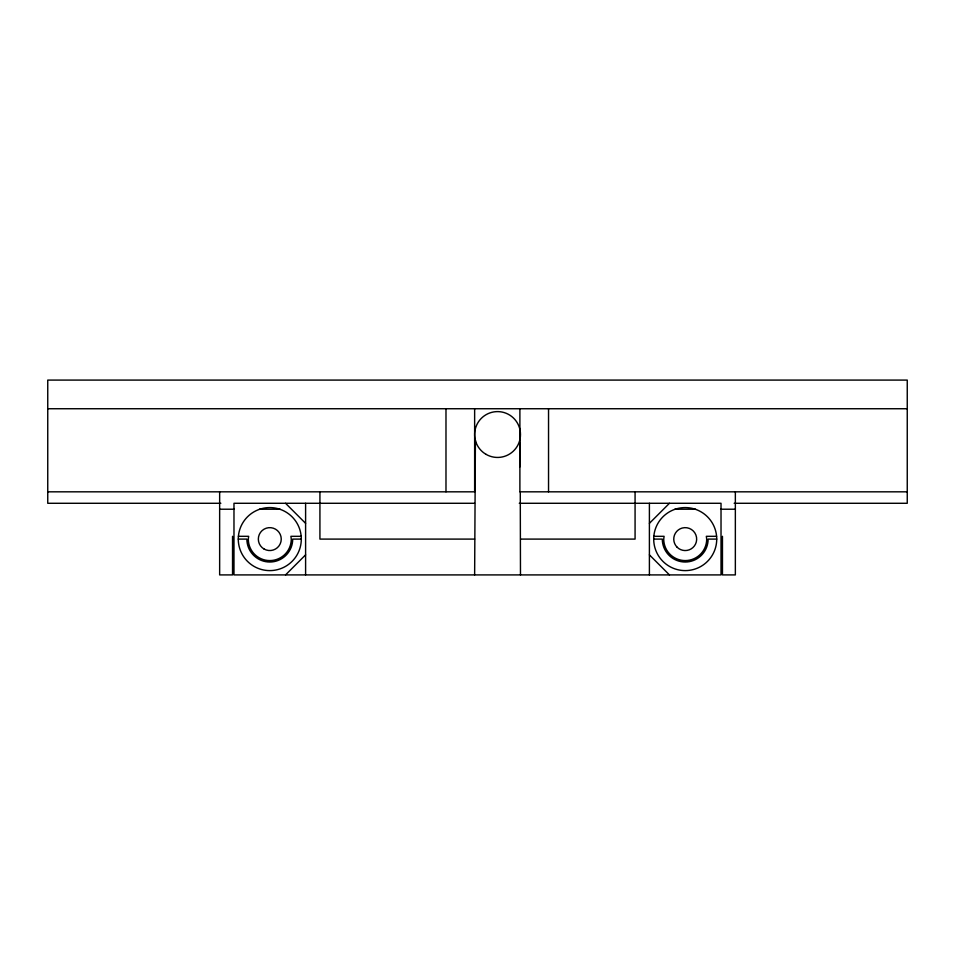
<?xml version="1.0" encoding="UTF-8"?>
<svg xmlns="http://www.w3.org/2000/svg" width="955" height="955" viewBox="0 0 955 955"><rect width="100%" height="100%" fill="white"/><g stroke="black" fill="none" stroke-linecap="round" stroke-linejoin="round"><path stroke-width="1.43" d="M475.411 440.458L474.635 574.91M285.545 574.91L305.6 554.855M649.4 523.34L669.455 503.285M47.75 408.74L907.25 408.74M47.75 491.825L474.635 491.825L474.635 408.74M907.25 491.825L519.89 491.825L519.89 408.74M220.844 503.285L47.75 503.285L47.75 380.09L907.25 380.09L907.25 503.285L734.156 503.285M474.516 503.285L233.975 503.285L233.975 574.91L721.025 574.91L721.025 503.285L519.281 503.285M219.65 509.218L234.393 509.218M259.462 509.218L280.113 509.218M674.887 509.218L695.538 509.218M720.607 509.218L735.35 509.218M238.404 536.316L248.67 536.316L248.3 539.098A21.488 21.488 0 0 0 269.788 560.585A21.488 21.488 0 0 0 291.275 539.098L290.905 536.316L301.171 536.316M653.829 536.316L664.095 536.316L663.725 539.098A21.488 21.488 0 0 0 685.213 560.585A21.488 21.488 0 0 0 706.7 539.098L706.33 536.316L716.596 536.316M238.273 539.098L246.868 539.098A22.92 22.92 0 0 0 269.788 562.018A22.92 22.92 0 0 0 292.707 539.098L301.303 539.098A31.515 31.515 0 0 1 254.03 566.387A31.515 31.515 0 0 1 254.03 511.808A31.515 31.515 0 0 1 301.303 539.098M474.635 539.098L319.925 539.098L319.925 491.825M520.606 539.098L635.075 539.098L635.075 491.825M653.698 539.098L662.293 539.098A22.92 22.92 0 0 0 685.213 562.018A22.92 22.92 0 0 0 708.133 539.098L716.728 539.098A31.515 31.515 0 0 1 669.455 566.387A31.515 31.515 0 0 1 669.455 511.808A31.515 31.515 0 0 1 716.728 539.098M649.4 554.855L669.455 574.91M285.545 503.285L305.6 523.34M519.711 441.914L519.998 466.792M520.272 491.658L520.475 574.91M735.35 491.825L735.35 574.91L722.458 574.91L722.458 536.316M649.4 503.285L649.4 574.91M548.54 408.74L548.54 491.825M445.985 408.74L445.985 491.825M305.6 503.285L305.6 574.91M232.543 536.316L232.543 574.91L219.65 574.91L219.65 491.825M486.095 454.377A22.92 22.92 0 0 0 520.475 434.525A22.92 22.92 0 0 0 486.095 414.673A22.92 22.92 0 0 0 486.095 454.377M677.107 547.203A11.46 11.46 0 0 0 696.279 542.058A11.46 11.46 0 0 0 682.252 528.031A11.46 11.46 0 0 0 677.107 547.203M264.058 549.018A11.46 11.46 0 0 0 281.248 539.098A11.46 11.46 0 0 0 264.058 529.177A11.46 11.46 0 0 0 264.058 549.018"/></g></svg>
